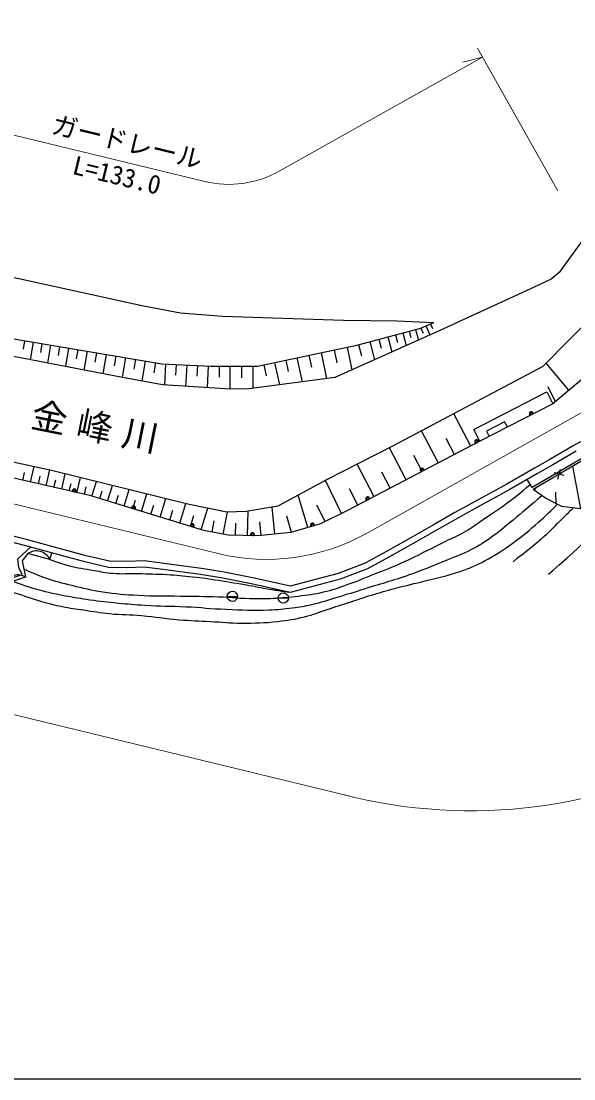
# Model space of a CAD drawing. Units: millimetres, scale not verified. Extents: x 40000 to 680000, y 20000 to 380000.
# Drawn here: x 391170 to 445107, y 205000 to 308270 of the extents above; entities that cross this region are included whole.
import ezdxf
from ezdxf.enums import TextEntityAlignment as Align

# ---------------------------------------------------------------- set-up
doc = ezdxf.new("R2010")
doc.units = ezdxf.units.MM
doc.header["$LTSCALE"] = 1000
for name, color, linetype, lineweight in [('M-BGD', 7, 'Continuous', 25), ('M-BMK', 2, 'Continuous', 13), ('M-STR-HTXT', 7, 'Continuous', 13), ('M-STR-STRC', 7, 'Continuous', 25), ('M-TTL-BAND', 7, 'Continuous', 25)]:
    doc.layers.add(name, color=color, linetype=linetype, lineweight=lineweight)
doc.layers.add('M-BMK-HTXT', color=7, linetype='Continuous')
doc.styles.add('ＭＳ ゴシック', font='')
doc.styles.get('ＭＳ ゴシック').set_extended_font_data('MS Gothic')

msp = doc.modelspace()

# ---------------------------------------------------------------- linework, layer by layer
at = {"layer": 'M-BGD'}
for p, q in [((428430, 277841), (428757, 276608)), ((429046, 278005), (429210, 277388)), ((429663, 278169), (429936, 277138)), ((430178, 278307), (430390, 277818)), ((430667, 278519), (431048, 277638)), ((431126, 278717), (431316, 278277)), ((391489, 277065), (391349, 276228)), ((392327, 276925), (392040, 275209)), ((393185, 276782), (393041, 275924)), ((425186, 276981), (425655, 275213)), ((426069, 277215), (426304, 276332)), ((426953, 277450), (427345, 275973)), ((427691, 277645), (427887, 276907)), ((394043, 276638), (393749, 274880)), ((394922, 276491), (394775, 275612)), ((395801, 276344), (395500, 274542)), ((396702, 276194), (396551, 275293)), ((397603, 276043), (397294, 274196)), ((398526, 275889), (398372, 274965)), ((399450, 275735), (399134, 273842)), ((420435, 275906), (420975, 273363)), ((421706, 276176), (421976, 274904)), ((422978, 276446), (423450, 274222)), ((424087, 276689), (424379, 275591)), ((400396, 275576), (400238, 274630)), ((401342, 275418), (401018, 273479)), ((402312, 275256), (402150, 274286)), ((403282, 275094), (402952, 273121)), ((404268, 274929), (404104, 273943)), ((405260, 274805), (405150, 272736)), ((406294, 274751), (406239, 273716)), ((414848, 274705), (415075, 273651)), ((415902, 274933), (416372, 272755)), ((416991, 275167), (417226, 274079)), ((418080, 275402), (418587, 273048)), ((419257, 275655), (419507, 274477)), ((444627, 272227), (442400, 274861)), ((407329, 274696), (407218, 272603)), ((408375, 274640), (408320, 273594)), ((409422, 274584), (409309, 272469)), ((410480, 274571), (410480, 273511)), ((411540, 274571), (411540, 272326)), ((412662, 274571), (412662, 273448)), ((413784, 274571), (413784, 272414)), ((443310, 271113), (442589, 272562)), ((443073, 270913), (435928, 267246)), ((435042, 266782), (433389, 269938)), ((438351, 269164), (436571, 268251)), ((438625, 268630), (438351, 269164)), ((451340, 268756), (441035, 262724)), ((451441, 268583), (441136, 262551)), ((431886, 265129), (430240, 268270)), ((433464, 265955), (432638, 267533)), ((436571, 268251), (436845, 267717)), ((428745, 263482), (427103, 266616)), ((430316, 264306), (429493, 265876)), ((392082, 263264), (392428, 264777)), ((393614, 262914), (393964, 264446)), ((425611, 261840), (423952, 265007)), ((443547, 263553), (443800, 264520)), ((445789, 260658), (445024, 264827)), ((391326, 263436), (391498, 264193)), ((392848, 263089), (393023, 263855)), ((394369, 262742), (394541, 263497)), ((395124, 262569), (395468, 264079)), ((396607, 262231), (396945, 263714)), ((422437, 260196), (420855, 263421)), ((427178, 262661), (426357, 264228)), ((441035, 262724), (440547, 263518)), ((444158, 263910), (443190, 264163)), ((395865, 262400), (396034, 263142)), ((397343, 262063), (397511, 262800)), ((398076, 261880), (398518, 263325)), ((398840, 261646), (399073, 262410)), ((399604, 261413), (400071, 262941)), ((401219, 260919), (401713, 262535)), ((424028, 261011), (423199, 262594)), ((441243, 262474), (441416, 262715)), ((400412, 261166), (400659, 261974)), ((402073, 260658), (402334, 261512)), ((402927, 260397), (403449, 262105)), ((404733, 259845), (405285, 261651)), ((419133, 258819), (418199, 261983)), ((443367, 261165), (443344, 262294)), ((403830, 260121), (404106, 261024)), ((405688, 259553), (405980, 260508)), ((406643, 259262), (407226, 261171)), ((408738, 258621), (409378, 260716)), ((410889, 258184), (411299, 260342)), ((413272, 258045), (413331, 260436)), ((415912, 258180), (415658, 260815)), ((420825, 259405), (420034, 261017)), ((407690, 258941), (408011, 259989)), ((409810, 258389), (410015, 259468)), ((412076, 258075), (412106, 259270)), ((414594, 258053), (414467, 259371)), ((417551, 258352), (417084, 259934)), ((393975, 255721), (394167, 256358)), ((411279, 252109), (412279, 252109)), ((416255, 251950), (417255, 251950))]:
    msp.add_line(p, q, dxfattribs=at)
for points in [[(475651, 306465), (472312, 305971), (471633, 305688), (469956, 304722), (468344, 303789), (466902, 303026), (465672, 302475), (463425, 301626), (457190, 299591), (448326, 290048), (447096, 288436), (443661, 283729), (442897, 283093), (441243, 282287), (431955, 278046)], [(368854, 291388), (370705, 290266), (371379, 287699), (371829, 287098), (374853, 286046), (380602, 285179), (385877, 284244), (403096, 280483), (406716, 279776), (410815, 279465), (422634, 279069), (427865, 279013), (431441, 278854)], [(452087, 284686), (444671, 277174), (442095, 274551), (427546, 266842), (420964, 263480), (416206, 260904), (413130, 260404), (411226, 260339), (407581, 261083), (394131, 264410), (369700, 269668), (365443, 271278), (360542, 273889), (357518, 276269)], [(389666, 277370), (404892, 274825), (409684, 274571), (414222, 274571), (419142, 275631), (423934, 276649), (430169, 278303), (431441, 278854)], [(431955, 278046), (421771, 273468), (413416, 272365), (411593, 272323), (404976, 272747), (401075, 273468), (389411, 275716)], [(435928, 267246), (435352, 268414), (442470, 272063), (443073, 270913)], [(451441, 268583), (451870, 267721), (452235, 265575), (452140, 264255), (451218, 262904), (449263, 261934), (447546, 260964), (446019, 260630), (443921, 260885), (442347, 261680), (441136, 262551)], [(447527, 268182), (445031, 266815), (442773, 265464), (441263, 264621), (438576, 263079), (435412, 261330), (433489, 260281), (431485, 259136), (429133, 257801), (426748, 256466), (424729, 255353), (422121, 254351), (417422, 253113), (414067, 253861), (410967, 254465), (408773, 254830), (405593, 255260), (403193, 255562), (401492, 255498), (399775, 255530), (397517, 256070), (391778, 257628), (387470, 258725)], [(445329, 266295), (443073, 264944), (441558, 264099), (438870, 262556), (435701, 260804), (433781, 259757), (431782, 258615), (429427, 257278), (427039, 255941), (424982, 254807), (422306, 253779), (417433, 252496), (413944, 253273), (410860, 253874), (408684, 254237), (405516, 254665), (403166, 254960), (401497, 254898), (399698, 254931), (397369, 255489), (391625, 257048), (387316, 258145)], [(387780, 253084), (391278, 254229), (390939, 254918), (390854, 255776), (392089, 256922)], [(393975, 255721), (391829, 256293), (391257, 255577), (391579, 253968), (387823, 252752)]]:
    msp.add_lwpolyline(points, dxfattribs=at)
for centre in [(411779, 252109), (416755, 251950)]:
    msp.add_circle(centre, 500, dxfattribs=at)
for centre, radius, start, end in [((392649, 255056), 1484, 26.59417, 123.543), ((390863, 252975), 1224, 54.20932, 161.67557)]:
    msp.add_arc(centre, radius, start, end, dxfattribs=at)
for points, knots in [([(442636, 254273), (443820, 255287), (444138, 255559), (445068, 256420), (445997, 257278), (446458, 257822), (447394, 258673), (448156, 259366), (448586, 259754), (449397, 260390), (450113, 260953), (450516, 261273), (451293, 261749), (452278, 262355), (452863, 262640), (453904, 263144), (455525, 263930), (456481, 264266), (458125, 265005), (459625, 265679), (460418, 266165), (461952, 266757), (463003, 267163), (463622, 267309), (464707, 267616), (466063, 267999), (466822, 268239), (468212, 268474), (469468, 268687), (470195, 268611), (471467, 268689), (473213, 268796), (474191, 268866), (475939, 268939), (477698, 269013), (478690, 268946), (480446, 269082), (482549, 269246), (483715, 269459), (485811, 269691), (487124, 269835), (487857, 269942), (489174, 270048), (490665, 270169), (491509, 270086), (493001, 270191), (493926, 270256), (494442, 270327), (495362, 270442), (496078, 270531), (496470, 270641), (497186, 270728), (497660, 270786), (497927, 270797), (498403, 270835), (498989, 270883), (499317, 270934), (499905, 270942), (500409, 270950), (500586, 270942), (501195, 270905)], [0, 0, 0, 0, 1, 1, 1, 2, 2, 2, 3, 3, 3, 4, 4, 4, 5, 5, 5, 6, 6, 6, 7, 7, 7, 8, 8, 8, 9, 9, 9, 10, 10, 10, 11, 11, 11, 12, 12, 12, 13, 13, 13, 14, 14, 14, 15, 15, 15, 16, 16, 16, 17, 17, 17, 18, 18, 18, 19, 19, 19, 20, 20, 20, 20]), ([(391414, 254792), (392406, 254345), (392701, 254219), (393551, 253919), (394531, 253572), (395102, 253440), (396110, 253187), (397280, 252894), (397940, 252740), (399131, 252551), (400474, 252338), (401239, 252295), (402597, 252217), (404198, 252125), (405099, 252172), (406703, 252142), (408142, 252115), (408949, 252125), (410387, 252070), (411785, 252017), (412565, 251908), (413964, 251892), (414663, 251883), (415055, 251886), (415753, 251927), (416719, 251984), (417260, 252027), (418221, 252142), (419190, 252258), (419740, 252306), (420689, 252535), (421600, 252755), (422095, 252939), (422978, 253251), (424138, 253660), (424771, 253936), (425911, 254395), (426963, 254819), (427564, 255031), (428594, 255504), (429628, 255979), (430187, 256286), (431205, 256792), (431849, 257112), (432208, 257293), (432851, 257615), (433522, 257950), (433924, 258089), (434568, 258473), (435190, 258845), (435507, 259103), (436106, 259511), (437087, 260178), (437659, 260519), (438610, 261228), (439510, 261898), (439804, 262143), (440850, 263025)], [0, 0, 0, 0, 1, 1, 1, 2, 2, 2, 3, 3, 3, 4, 4, 4, 5, 5, 5, 6, 6, 6, 7, 7, 7, 8, 8, 8, 9, 9, 9, 10, 10, 10, 11, 11, 11, 12, 12, 12, 13, 13, 13, 14, 14, 14, 15, 15, 15, 16, 16, 16, 17, 17, 17, 18, 18, 18, 19, 19, 19, 19]), ([(441992, 261935), (440797, 260908), (440487, 260641), (439504, 259833), (438591, 259081), (438109, 258620), (437143, 257937), (436365, 257386), (435916, 257086), (435069, 256649), (434178, 256190), (433635, 256027), (432708, 255647), (431414, 255118), (430697, 254797), (429381, 254324), (427560, 253669), (426506, 253403), (424659, 252822), (423627, 252496), (423051, 252305), (422012, 251999), (421037, 251711), (420500, 251512), (419508, 251283), (418790, 251117), (418379, 251057), (417648, 250961), (416758, 250845), (416257, 250779), (415359, 250747), (413725, 250688), (412808, 250759), (411174, 250818), (409635, 250875), (408777, 250995), (407239, 251069), (405675, 251143), (404796, 251121), (403233, 251212), (402211, 251271), (401640, 251328), (400622, 251427), (399543, 251531), (398940, 251597), (397867, 251748), (396941, 251879), (396424, 251966), (395506, 252142), (394607, 252314), (394103, 252413), (393217, 252643), (392075, 252939), (391688, 253088), (390342, 253567)], [0, 0, 0, 0, 1, 1, 1, 2, 2, 2, 3, 3, 3, 4, 4, 4, 5, 5, 5, 6, 6, 6, 7, 7, 7, 8, 8, 8, 9, 9, 9, 10, 10, 10, 11, 11, 11, 12, 12, 12, 13, 13, 13, 14, 14, 14, 15, 15, 15, 16, 16, 16, 17, 17, 17, 18, 18, 18, 18]), ([(388405, 252940), (389417, 252734), (389702, 252670), (390522, 252452), (391561, 252176), (392110, 251907), (393145, 251617), (393931, 251398), (394373, 251278), (395172, 251117), (395986, 250952), (396450, 250906), (397271, 250783), (398266, 250633), (398822, 250530), (399823, 250425), (401029, 250298), (401714, 250339), (402923, 250234), (404351, 250111), (405142, 249945), (406571, 249829), (407780, 249731), (408461, 249728), (409671, 249662), (410836, 249598), (411486, 249494), (412652, 249495), (414042, 249496), (414825, 249510), (416206, 249662), (417239, 249776), (417818, 249873), (418829, 250115), (419714, 250327), (420181, 250550), (421047, 250830), (421904, 251108), (422384, 251266), (423241, 251546), (424069, 251816), (424529, 251984), (425363, 252237), (426243, 252504), (426739, 252645), (427628, 252881), (428816, 253197), (429492, 253334), (430681, 253644), (431988, 253985), (432745, 254100), (434019, 254550), (434995, 254895), (435537, 255117), (436452, 255600), (437414, 256108), (437923, 256452), (438813, 257078), (439849, 257808), (440409, 258250), (441364, 259081), (442229, 259834), (442514, 260115), (443494, 261101)], [0, 0, 0, 0, 1, 1, 1, 2, 2, 2, 3, 3, 3, 4, 4, 4, 5, 5, 5, 6, 6, 6, 7, 7, 7, 8, 8, 8, 9, 9, 9, 10, 10, 10, 11, 11, 11, 12, 12, 12, 13, 13, 13, 14, 14, 14, 15, 15, 15, 16, 16, 16, 17, 17, 17, 18, 18, 18, 19, 19, 19, 20, 20, 20, 21, 21, 21, 21]), ([(445066, 260746), (444528, 260229), (444392, 260097), (443964, 259678), (443350, 259078), (443031, 258718), (442406, 258130), (441895, 257650), (441588, 257402), (441049, 256954), (440335, 256359), (440084, 256177), (439173, 255491)], [0, 0, 0, 0, 1, 1, 1, 2, 2, 2, 3, 3, 3, 4, 4, 4, 4]), ([(393975, 255721), (394811, 255405), (395068, 255319), (395786, 255121), (396746, 254857), (397308, 254813), (398290, 254645), (398996, 254524), (399388, 254415), (400102, 254358), (401068, 254282), (401614, 254356), (402582, 254335), (403682, 254310), (404298, 254303), (405396, 254239), (406385, 254181), (406939, 254133), (407924, 254025), (408888, 253918), (409424, 253830), (410383, 253685), (411574, 253505), (412238, 253384), (413425, 253177), (414316, 253021), (414810, 252906), (415703, 252763), (416315, 252666), (416514, 252636), (417271, 252532)], [0, 0, 0, 0, 1, 1, 1, 2, 2, 2, 3, 3, 3, 4, 4, 4, 5, 5, 5, 6, 6, 6, 7, 7, 7, 8, 8, 8, 9, 9, 9, 10, 10, 10, 10])]:
    msp.add_open_spline(points, degree=3, knots=knots, dxfattribs=at)
at = {"layer": 'M-BMK'}
for p, q in [((424924, 258285), (457856, 276803)), ((366279, 266987), (410406, 256282))]:
    msp.add_line(p, q, dxfattribs=at)
msp.add_arc((415121, 275718), 20000, 256.36399, 299.34937, dxfattribs=at)
at = {"layer": 'M-STR-HTXT'}
for p, q in [((416350, 293618), (436181, 304769)), ((436181, 304769), (434280, 304274)), ((443533, 291695), (435691, 305641)), ((389238, 297432), (409091, 292616)), ((361564, 247551), (423245, 232588))]:
    msp.add_line(p, q, dxfattribs=at)
for centre, radius, start, end in [((411448, 302334), 10000, 256.36401, 299.34944), ((435032, 281178), 50005, 255.56523, 299.34936)]:
    msp.add_arc(centre, radius, start, end, dxfattribs=at)
at = {"layer": 'M-STR-STRC'}
msp.add_lwpolyline([(451706, 277161), (446316, 273655), (443073, 270913), (435928, 267246), (423009, 260477), (420386, 259189), (417476, 258331), (414257, 258021), (411371, 258092), (408987, 258545), (397868, 261943), (368062, 268744), (359155, 273627), (356794, 275308), (355368, 276729), (352642, 280256), (349816, 291089), (351694, 298655), (355117, 308270)], dxfattribs=at)
for centre in [(440955, 269952), (435617, 267210), (430302, 264425), (396355, 262404), (424988, 261641), (402131, 260758), (407869, 259005), (413743, 258146), (419601, 259075)]:
    msp.add_circle(centre, 100, dxfattribs=at)
for centre, radius, start, end in [((440955, 269952), 188, 350.29434, 244.03414), ((440955, 269952), 150, 338.57386, 255.75462), ((440955, 269952), 112, 297.16429, 297.16418), ((435617, 267210), 188, 350.78447, 244.52427), ((435617, 267210), 150, 339.06399, 256.24475), ((435617, 267210), 112, 297.65443, 297.65432), ((430302, 264425), 188, 350.78447, 244.52427), ((430302, 264425), 150, 339.06399, 256.24475), ((430302, 264425), 112, 297.65443, 297.65432), ((396355, 262404), 188, 310.27681, 204.0166), ((396355, 262404), 150, 298.55633, 215.73708), ((396355, 262404), 112, 257.14675, 257.14666), ((424988, 261641), 188, 350.78447, 244.52427), ((424988, 261641), 150, 339.06399, 256.24475), ((424988, 261641), 112, 297.65443, 297.65432), ((402131, 260758), 188, 306.13538, 199.87517), ((402131, 260758), 150, 294.4149, 211.59565), ((402131, 260758), 112, 253.00532, 253.00523), ((419601, 259075), 188, 339.57048, 233.31028), ((419601, 259075), 150, 327.85, 245.03076), ((407869, 259005), 188, 306.13538, 199.87517), ((407869, 259005), 150, 294.4149, 211.59565), ((407869, 259005), 112, 253.00532, 253.00523), ((413743, 258146), 188, 321.70984, 215.44963), ((413743, 258146), 150, 309.98936, 227.17011), ((413743, 258146), 112, 268.5798, 268.57967), ((419601, 259075), 112, 286.44042, 286.44034)]:
    msp.add_arc(centre, radius, start, end, dxfattribs=at)
at = {"layer": 'M-TTL-BAND'}
msp.add_line((40000, 205000), (579000, 205000), dxfattribs=at)
msp.add_line((40000, 205000), (579000, 205000), dxfattribs=at)

# ---------------------------------------------------------------- texts
at = {"layer": 'M-BMK-HTXT', "insert": (398837, 268434), "char_height": 2566, "attachment_point": 5, "rotation": 348.69, "style": 'ＭＳ ゴシック'}
msp.add_mtext('\\T1.29;金峰川', dxfattribs=at)
at = {"layer": 'M-STR-HTXT', "style": 'ＭＳ ゴシック'}
msp.add_text('ガードレール', height=1833, rotation=346.364, dxfattribs=at).set_placement((401176, 295051), align=Align.BOTTOM_CENTER)
msp.add_text('L=133.0', height=1833, rotation=346.364, dxfattribs=at).set_placement((400739, 294128), align=Align.TOP_CENTER)

doc.saveas('drawing.dxf')
